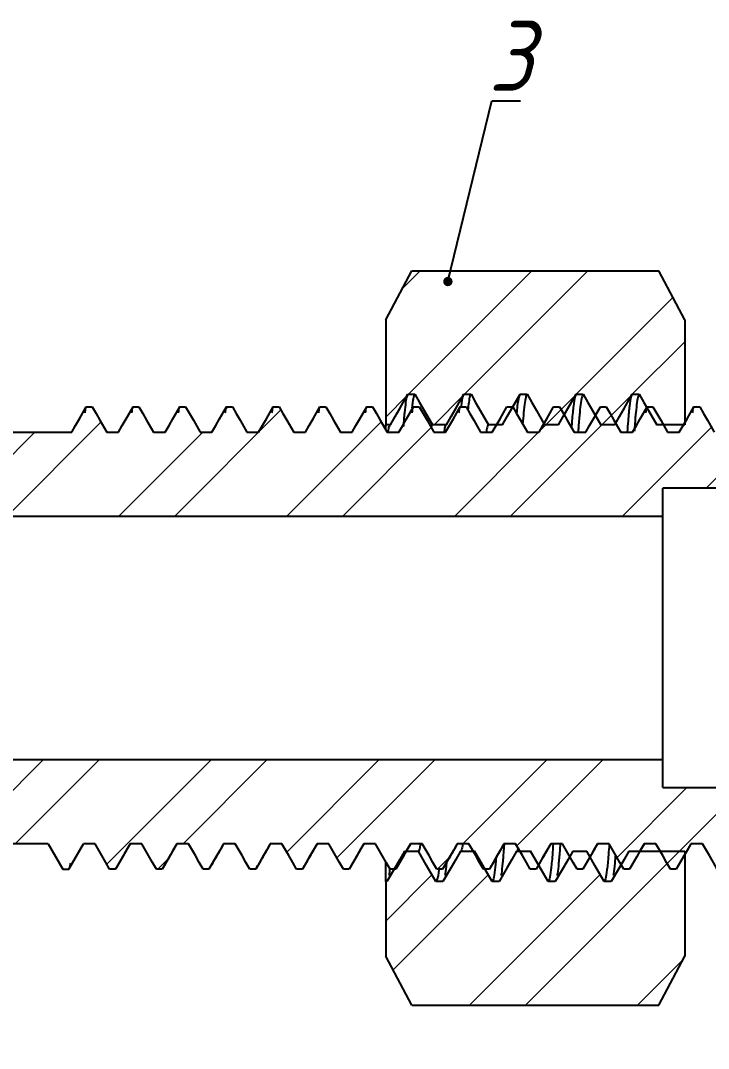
# Model space of a CAD drawing. Header units: millimetres. Extents: x 1276 to 1839, y 649 to 1061.
# Drawn here: x 1733.27 to 1751.67, y 695.38 to 722.85 of the extents above; entities that cross this region are included whole.
import ezdxf

# ---------------------------------------------------------------- set-up
doc = ezdxf.new("R2010")
doc.units = ezdxf.units.MM
doc.styles.add('GENISO', font='geniso.shx', dxfattribs={"oblique": 15})
doc.dimstyles.new('Scale', dxfattribs={"dimscale": 0.5, "dimtxt": 2.5, "dimasz": 2.5, "dimexe": 1, "dimexo": 1, "dimgap": 0.2, "dimtad": 1, "dimdec": 1, "dimzin": 0, "dimtxsty": 'GENISO', "dimcen": 2.5, "dimclrd": 1, "dimclre": 1, "dimclrt": 7, "dimadec": 0, "dimazin": 0, "dimtfac": 1, "dimtdec": 1, "dimtmove": 0, "dimatfit": 3, "dimfxl": 1, "dimtzin": 0, "dimlwd": -1, "dimlwe": -1, "dimarcsym": 0})
pattern_1 = [(45, (1694.0508, 654.2832), (-2.24506, 2.24506), []), (45, (1695.5475, 654.2832), (-2.24506, 2.24506), [])]

msp = doc.modelspace()

# ---------------------------------------------------------------- hatches: boundary and pattern name
at = {"linetype": 'Continuous', "lineweight": 18}
h = msp.add_hatch(dxfattribs=at)
h.set_pattern_fill('ANSI32', color=256, scale=0.333333, style=0)
h.set_pattern_definition(pattern_1)
h.paths.add_polyline_path([(1717.955, 715.85), (1717.955, 710.7), (1718.955, 710.7), (1719.267, 711.241), (1719.392, 711.241), (1719.705, 710.7), (1719.955, 710.7), (1720.267, 711.241), (1720.392, 711.241), (1720.705, 710.7), (1720.955, 710.7), (1721.267, 711.241), (1721.392, 711.241), (1721.705, 710.7), (1721.955, 710.7), (1722.267, 711.241), (1722.392, 711.241), (1722.705, 710.7), (1722.955, 710.7), (1723.267, 711.241), (1723.392, 711.241), (1723.705, 710.7), (1723.955, 710.7), (1724.267, 711.241), (1724.392, 711.241), (1724.705, 710.7), (1724.955, 710.7), (1725.267, 711.241), (1725.392, 711.241), (1725.705, 710.7), (1725.955, 710.7), (1726.267, 711.241), (1726.392, 711.241), (1726.705, 710.7), (1726.955, 710.7), (1727.267, 711.241), (1727.392, 711.241), (1727.705, 710.7), (1727.955, 710.7), (1727.955, 709.6), (1750.455, 709.6), (1750.455, 710.35), (1758.486, 710.35), (1759.955, 711.566), (1759.955, 711.85), (1759.33, 711.85), (1758.939, 712.526), (1758.783, 712.526), (1758.392, 711.85), (1758.08, 711.85), (1757.689, 712.526), (1757.533, 712.526), (1757.142, 711.85), (1756.83, 711.85), (1756.439, 712.526), (1756.283, 712.526), (1755.892, 711.85), (1755.58, 711.85), (1755.189, 712.526), (1755.033, 712.526), (1754.642, 711.85), (1754.33, 711.85), (1753.939, 712.526), (1753.783, 712.526), (1753.392, 711.85), (1753.08, 711.85), (1752.689, 712.526), (1752.533, 712.526), (1752.142, 711.85), (1751.83, 711.85), (1751.439, 712.526), (1751.283, 712.526), (1750.892, 711.85), (1750.58, 711.85), (1750.189, 712.526), (1750.033, 712.526), (1749.642, 711.85), (1749.33, 711.85), (1748.939, 712.526), (1748.783, 712.526), (1748.392, 711.85), (1748.08, 711.85), (1747.689, 712.526), (1747.533, 712.526), (1747.142, 711.85), (1746.83, 711.85), (1746.439, 712.526), (1746.283, 712.526), (1745.892, 711.85), (1745.58, 711.85), (1745.189, 712.526), (1745.033, 712.526), (1744.642, 711.85), (1744.33, 711.85), (1743.939, 712.526), (1743.783, 712.526), (1743.392, 711.85), (1743.08, 711.85), (1742.689, 712.526), (1742.533, 712.526), (1742.142, 711.85), (1741.83, 711.85), (1741.439, 712.526), (1741.283, 712.526), (1740.892, 711.85), (1740.58, 711.85), (1740.189, 712.526), (1740.033, 712.526), (1739.642, 711.85), (1739.33, 711.85), (1738.939, 712.526), (1738.783, 712.526), (1738.392, 711.85), (1738.08, 711.85), (1737.689, 712.526), (1737.533, 712.526), (1737.142, 711.85), (1736.83, 711.85), (1736.439, 712.526), (1736.283, 712.526), (1735.892, 711.85), (1735.58, 711.85), (1735.189, 712.526), (1735.033, 712.526), (1734.642, 711.85), (1731.455, 711.85), (1731.455, 715.85), (1730.655, 717.319), (1718.755, 717.319)], flags=0)
h = msp.add_hatch(dxfattribs=at)
h.set_pattern_fill('ANSI32', color=256, scale=0.333333, style=0)
h.set_pattern_definition(pattern_1)
h.paths.add_polyline_path([(1751.042, 712.05), (1751.042, 714.85), (1750.342, 716.165), (1743.742, 716.165), (1743.042, 714.85), (1743.042, 712.05), (1743.167, 712.05), (1743.635, 712.862), (1743.823, 712.862), (1744.292, 712.05), (1744.667, 712.05), (1745.135, 712.862), (1745.323, 712.862), (1745.792, 712.05), (1746.167, 712.05), (1746.635, 712.862), (1746.823, 712.862), (1747.292, 712.05), (1747.667, 712.05), (1748.135, 712.862), (1748.323, 712.862), (1748.792, 712.05), (1749.167, 712.05), (1749.635, 712.862), (1749.823, 712.862), (1750.292, 712.05)], flags=0)
h = msp.add_hatch(dxfattribs=at)
h.set_pattern_fill('ANSI32', color=256, scale=0.333333, style=0)
h.set_pattern_definition(pattern_1)
h.paths.add_polyline_path([(1734.408, 700.173), (1734.564, 700.173), (1734.955, 700.85), (1735.267, 700.85), (1735.658, 700.173), (1735.814, 700.173), (1736.205, 700.85), (1736.517, 700.85), (1736.908, 700.173), (1737.064, 700.173), (1737.455, 700.85), (1737.767, 700.85), (1738.158, 700.173), (1738.314, 700.173), (1738.705, 700.85), (1739.017, 700.85), (1739.408, 700.173), (1739.564, 700.173), (1739.955, 700.85), (1740.267, 700.85), (1740.658, 700.173), (1740.814, 700.173), (1741.205, 700.85), (1741.517, 700.85), (1741.908, 700.173), (1742.064, 700.173), (1742.455, 700.85), (1742.767, 700.85), (1743.158, 700.173), (1743.314, 700.173), (1743.705, 700.85), (1744.017, 700.85), (1744.408, 700.173), (1744.564, 700.173), (1744.955, 700.85), (1745.267, 700.85), (1745.658, 700.173), (1745.814, 700.173), (1746.205, 700.85), (1746.517, 700.85), (1746.908, 700.173), (1747.064, 700.173), (1747.455, 700.85), (1747.767, 700.85), (1748.158, 700.173), (1748.314, 700.173), (1748.705, 700.85), (1749.017, 700.85), (1749.408, 700.173), (1749.564, 700.173), (1749.955, 700.85), (1750.267, 700.85), (1750.658, 700.173), (1750.814, 700.173), (1751.205, 700.85), (1751.517, 700.85), (1751.908, 700.173), (1752.064, 700.173), (1752.455, 700.85), (1752.767, 700.85), (1753.158, 700.173), (1753.314, 700.173), (1753.705, 700.85), (1754.017, 700.85), (1754.408, 700.173), (1754.564, 700.173), (1754.955, 700.85), (1755.267, 700.85), (1755.658, 700.173), (1755.814, 700.173), (1756.205, 700.85), (1756.517, 700.85), (1756.908, 700.173), (1757.064, 700.173), (1757.455, 700.85), (1757.767, 700.85), (1758.158, 700.173), (1758.314, 700.173), (1758.705, 700.85), (1759.955, 700.85), (1759.955, 701.133), (1758.486, 702.35), (1750.455, 702.35), (1750.455, 703.1), (1727.955, 703.1), (1727.955, 702), (1727.205, 702), (1726.892, 701.458), (1726.767, 701.458), (1726.455, 702), (1726.205, 702), (1725.892, 701.458), (1725.767, 701.458), (1725.455, 702), (1725.205, 702), (1724.892, 701.458), (1724.767, 701.458), (1724.455, 702), (1724.205, 702), (1723.892, 701.458), (1723.767, 701.458), (1723.455, 702), (1723.205, 702), (1722.892, 701.458), (1722.767, 701.458), (1722.455, 702), (1722.205, 702), (1721.892, 701.458), (1721.767, 701.458), (1721.455, 702), (1721.205, 702), (1720.892, 701.458), (1720.767, 701.458), (1720.455, 702), (1720.205, 702), (1719.892, 701.458), (1719.767, 701.458), (1719.455, 702), (1719.205, 702), (1718.892, 701.458), (1718.767, 701.458), (1718.455, 702), (1717.955, 702), (1717.955, 696.85), (1718.755, 695.38), (1730.655, 695.38), (1731.455, 696.85), (1731.455, 700.85), (1734.017, 700.85)], flags=0)
h = msp.add_hatch(dxfattribs=at)
h.set_pattern_fill('ANSI32', color=256, scale=0.333333, style=0)
h.set_pattern_definition(pattern_1)
h.paths.add_polyline_path([(1751.042, 697.85), (1751.042, 700.65), (1749.917, 700.65), (1749.542, 700.65), (1749.073, 699.838), (1748.885, 699.838), (1748.417, 700.65), (1748.042, 700.65), (1747.573, 699.838), (1747.385, 699.838), (1746.917, 700.65), (1746.542, 700.65), (1746.073, 699.838), (1745.885, 699.838), (1745.417, 700.65), (1745.042, 700.65), (1744.573, 699.838), (1744.385, 699.838), (1743.917, 700.65), (1743.541, 700.65), (1743.073, 699.838), (1743.042, 699.838), (1743.042, 697.85), (1743.742, 696.535), (1750.342, 696.535)], flags=0)

# ---------------------------------------------------------------- linework, layer by layer
at = {"linetype": 'Continuous', "lineweight": 25}
for p, q in [((1743.042, 714.85), (1743.742, 716.165)), ((1743.742, 716.165), (1750.342, 716.165)), ((1751.042, 714.85), (1750.342, 716.165)), ((1743.042, 714.85), (1743.042, 712.05)), ((1751.042, 714.85), (1751.042, 712.05)), ((1743.635, 712.862), (1743.823, 712.862)), ((1745.135, 712.862), (1745.323, 712.862)), ((1746.635, 712.862), (1746.823, 712.862)), ((1748.135, 712.862), (1748.323, 712.862)), ((1749.635, 712.862), (1749.823, 712.862)), ((1735.033, 712.526), (1735.189, 712.526)), ((1736.283, 712.526), (1736.439, 712.526)), ((1737.533, 712.526), (1737.689, 712.526)), ((1738.783, 712.526), (1738.939, 712.526)), ((1740.033, 712.526), (1740.189, 712.526)), ((1741.283, 712.526), (1741.439, 712.526)), ((1742.533, 712.526), (1742.689, 712.526)), ((1743.783, 712.526), (1743.939, 712.526)), ((1745.033, 712.526), (1745.189, 712.526)), ((1746.283, 712.526), (1746.439, 712.526)), ((1747.533, 712.526), (1747.689, 712.526)), ((1748.783, 712.526), (1748.939, 712.526)), ((1750.033, 712.526), (1750.189, 712.526)), ((1751.283, 712.526), (1751.439, 712.526)), ((1743.167, 712.05), (1743.042, 712.05)), ((1743.042, 711.933), (1743.042, 712.05)), ((1744.667, 712.05), (1744.292, 712.05)), ((1746.167, 712.05), (1745.792, 712.05)), ((1747.667, 712.05), (1747.292, 712.05)), ((1749.167, 712.05), (1748.792, 712.05)), ((1751.042, 712.05), (1750.292, 712.05)), ((1731.455, 711.85), (1734.642, 711.85)), ((1735.58, 711.85), (1735.892, 711.85)), ((1736.83, 711.85), (1737.142, 711.85)), ((1738.08, 711.85), (1738.392, 711.85)), ((1739.33, 711.85), (1739.642, 711.85)), ((1740.58, 711.85), (1740.892, 711.85)), ((1741.83, 711.85), (1742.142, 711.85)), ((1743.08, 711.85), (1743.392, 711.85)), ((1744.33, 711.85), (1744.642, 711.85)), ((1745.58, 711.85), (1745.892, 711.85)), ((1746.83, 711.85), (1747.142, 711.85)), ((1748.08, 711.85), (1748.392, 711.85)), ((1749.33, 711.85), (1749.642, 711.85)), ((1750.58, 711.85), (1750.892, 711.85)), ((1758.486, 710.35), (1750.455, 710.35)), ((1750.455, 709.6), (1750.455, 710.35)), ((1750.455, 709.6), (1727.955, 709.6)), ((1750.455, 703.1), (1750.455, 709.6)), ((1727.955, 703.1), (1750.455, 703.1)), ((1750.455, 702.35), (1750.455, 703.1)), ((1750.455, 702.35), (1758.486, 702.35)), ((1734.017, 700.85), (1731.455, 700.85)), ((1734.017, 700.85), (1734.408, 700.173)), ((1734.564, 700.173), (1734.955, 700.85)), ((1735.267, 700.85), (1734.955, 700.85)), ((1736.517, 700.85), (1736.205, 700.85)), ((1737.767, 700.85), (1737.455, 700.85)), ((1739.017, 700.85), (1738.705, 700.85)), ((1740.267, 700.85), (1739.955, 700.85)), ((1741.517, 700.85), (1741.205, 700.85)), ((1742.767, 700.85), (1742.455, 700.85)), ((1743.6, 700.659), (1743.71, 700.85)), ((1744.017, 700.85), (1743.705, 700.85)), ((1745.267, 700.85), (1744.955, 700.85)), ((1746.517, 700.85), (1746.205, 700.85)), ((1747.767, 700.85), (1747.455, 700.85)), ((1749.017, 700.85), (1748.705, 700.85)), ((1749.85, 700.659), (1749.96, 700.85)), ((1750.267, 700.85), (1749.955, 700.85)), ((1751.042, 700.558), (1751.21, 700.85)), ((1751.517, 700.85), (1751.205, 700.85)), ((1743.541, 700.65), (1743.917, 700.65)), ((1745.042, 700.65), (1745.417, 700.65)), ((1746.542, 700.65), (1746.917, 700.65)), ((1748.042, 700.65), (1748.417, 700.65)), ((1749.542, 700.65), (1749.917, 700.65)), ((1749.917, 700.65), (1751.042, 700.65)), ((1751.042, 700.65), (1751.042, 697.85)), ((1734.408, 700.173), (1734.564, 700.173)), ((1735.814, 700.173), (1735.658, 700.173)), ((1735.824, 700.199), (1735.814, 700.173)), ((1737.064, 700.173), (1736.908, 700.173)), ((1737.074, 700.199), (1737.064, 700.173)), ((1738.314, 700.173), (1738.158, 700.173)), ((1738.324, 700.199), (1738.314, 700.173)), ((1739.564, 700.173), (1739.408, 700.173)), ((1739.574, 700.199), (1739.564, 700.173)), ((1740.814, 700.173), (1740.658, 700.173)), ((1740.824, 700.199), (1740.814, 700.173)), ((1742.064, 700.173), (1741.908, 700.173)), ((1742.074, 700.199), (1742.064, 700.173)), ((1743.314, 700.173), (1743.158, 700.173)), ((1744.564, 700.173), (1744.408, 700.173)), ((1744.574, 700.199), (1744.564, 700.173)), ((1745.814, 700.173), (1745.658, 700.173)), ((1745.824, 700.199), (1745.814, 700.173)), ((1747.064, 700.173), (1746.908, 700.173)), ((1748.314, 700.173), (1748.158, 700.173)), ((1749.564, 700.173), (1749.408, 700.173)), ((1750.814, 700.173), (1750.658, 700.173)), ((1743.042, 699.838), (1743.042, 697.85)), ((1743.073, 699.838), (1743.042, 699.838)), ((1744.573, 699.838), (1744.385, 699.838)), ((1746.073, 699.838), (1745.885, 699.838)), ((1747.573, 699.838), (1747.385, 699.838)), ((1749.073, 699.838), (1748.885, 699.838)), ((1743.742, 696.535), (1743.042, 697.85)), ((1750.342, 696.535), (1751.042, 697.85)), ((1743.742, 696.535), (1750.342, 696.535))]:
    msp.add_line(p, q, dxfattribs=at)
at = {"linetype": 'Continuous', "lineweight": 25, "flags": 128}
for points in [[(1743.167, 712.05), (1743.291, 712.265), (1743.416, 712.481), (1743.635, 712.862)], [(1743.823, 712.862), (1743.947, 712.646), (1744.072, 712.43), (1744.292, 712.05)], [(1744.667, 712.05), (1744.791, 712.265), (1744.916, 712.481), (1745.135, 712.862)], [(1745.323, 712.862), (1745.447, 712.646), (1745.572, 712.43), (1745.792, 712.05)], [(1746.167, 712.05), (1746.291, 712.265), (1746.416, 712.481), (1746.635, 712.862)], [(1746.823, 712.862), (1746.947, 712.646), (1747.072, 712.43), (1747.292, 712.05)], [(1747.667, 712.05), (1747.791, 712.265), (1747.916, 712.481), (1748.135, 712.862)], [(1748.323, 712.862), (1748.447, 712.646), (1748.572, 712.43), (1748.792, 712.05)], [(1749.167, 712.05), (1749.291, 712.265), (1749.416, 712.481), (1749.635, 712.862)], [(1749.823, 712.862), (1749.947, 712.646), (1750.072, 712.43), (1750.292, 712.05)], [(1734.642, 711.85), (1734.746, 712.029), (1734.85, 712.209), (1735.033, 712.526)], [(1735.189, 712.526), (1735.293, 712.347), (1735.397, 712.167), (1735.58, 711.85)], [(1735.892, 711.85), (1735.996, 712.029), (1736.1, 712.209), (1736.283, 712.526)], [(1736.439, 712.526), (1736.543, 712.347), (1736.647, 712.167), (1736.83, 711.85)], [(1737.142, 711.85), (1737.246, 712.029), (1737.35, 712.209), (1737.533, 712.526)], [(1737.689, 712.526), (1737.793, 712.347), (1737.897, 712.167), (1738.08, 711.85)], [(1738.392, 711.85), (1738.496, 712.029), (1738.6, 712.209), (1738.783, 712.526)], [(1738.939, 712.526), (1739.043, 712.347), (1739.147, 712.167), (1739.33, 711.85)], [(1739.642, 711.85), (1739.746, 712.029), (1739.85, 712.209), (1740.033, 712.526)], [(1740.189, 712.526), (1740.293, 712.347), (1740.397, 712.167), (1740.58, 711.85)], [(1740.892, 711.85), (1740.996, 712.029), (1741.1, 712.209), (1741.283, 712.526)], [(1741.439, 712.526), (1741.543, 712.347), (1741.647, 712.167), (1741.83, 711.85)], [(1742.142, 711.85), (1742.246, 712.029), (1742.35, 712.209), (1742.533, 712.526)], [(1742.689, 712.526), (1742.793, 712.347), (1742.897, 712.167), (1743.08, 711.85)], [(1743.392, 711.85), (1743.496, 712.029), (1743.6, 712.209), (1743.783, 712.526)], [(1743.939, 712.526), (1744.043, 712.347), (1744.147, 712.167), (1744.33, 711.85)], [(1744.642, 711.85), (1744.746, 712.029), (1744.85, 712.209), (1745.033, 712.526)], [(1745.189, 712.526), (1745.293, 712.347), (1745.397, 712.167), (1745.58, 711.85)], [(1745.892, 711.85), (1745.996, 712.029), (1746.1, 712.209), (1746.283, 712.526)], [(1746.439, 712.526), (1746.543, 712.347), (1746.647, 712.167), (1746.83, 711.85)], [(1747.142, 711.85), (1747.246, 712.029), (1747.35, 712.209), (1747.533, 712.526)], [(1747.689, 712.526), (1747.793, 712.347), (1747.897, 712.167), (1748.08, 711.85)], [(1748.392, 711.85), (1748.496, 712.029), (1748.6, 712.209), (1748.783, 712.526)], [(1748.939, 712.526), (1749.043, 712.347), (1749.147, 712.167), (1749.33, 711.85)], [(1749.642, 711.85), (1749.746, 712.029), (1749.85, 712.209), (1750.033, 712.526)], [(1750.189, 712.526), (1750.293, 712.347), (1750.397, 712.167), (1750.58, 711.85)], [(1750.892, 711.85), (1750.996, 712.029), (1751.1, 712.209), (1751.283, 712.526)], [(1751.439, 712.526), (1751.543, 712.347), (1751.647, 712.167), (1751.83, 711.85)], [(1735.658, 700.173), (1735.554, 700.353), (1735.45, 700.533), (1735.267, 700.85)], [(1736.205, 700.85), (1736.101, 700.67), (1735.997, 700.49), (1735.814, 700.173)], [(1736.908, 700.173), (1736.804, 700.353), (1736.7, 700.533), (1736.517, 700.85)], [(1737.455, 700.85), (1737.351, 700.67), (1737.247, 700.49), (1737.064, 700.173)], [(1738.158, 700.173), (1738.054, 700.353), (1737.95, 700.533), (1737.767, 700.85)], [(1738.705, 700.85), (1738.601, 700.67), (1738.497, 700.49), (1738.314, 700.173)], [(1739.408, 700.173), (1739.304, 700.353), (1739.2, 700.533), (1739.017, 700.85)], [(1739.955, 700.85), (1739.851, 700.67), (1739.747, 700.49), (1739.564, 700.173)], [(1740.658, 700.173), (1740.554, 700.353), (1740.45, 700.533), (1740.267, 700.85)], [(1741.205, 700.85), (1741.101, 700.67), (1740.997, 700.49), (1740.814, 700.173)], [(1741.908, 700.173), (1741.804, 700.353), (1741.7, 700.533), (1741.517, 700.85)], [(1742.455, 700.85), (1742.351, 700.67), (1742.247, 700.49), (1742.064, 700.173)], [(1743.158, 700.173), (1743.054, 700.353), (1742.95, 700.533), (1742.767, 700.85)], [(1743.705, 700.85), (1743.601, 700.67), (1743.497, 700.49), (1743.314, 700.173)], [(1744.408, 700.173), (1744.304, 700.353), (1744.2, 700.533), (1744.017, 700.85)], [(1744.955, 700.85), (1744.851, 700.67), (1744.747, 700.49), (1744.564, 700.173)], [(1745.658, 700.173), (1745.554, 700.353), (1745.45, 700.533), (1745.267, 700.85)], [(1746.205, 700.85), (1746.101, 700.67), (1745.997, 700.49), (1745.814, 700.173)], [(1746.908, 700.173), (1746.804, 700.353), (1746.7, 700.533), (1746.517, 700.85)], [(1747.455, 700.85), (1747.351, 700.67), (1747.247, 700.49), (1747.064, 700.173)], [(1748.158, 700.173), (1748.054, 700.353), (1747.95, 700.533), (1747.767, 700.85)], [(1748.705, 700.85), (1748.601, 700.67), (1748.497, 700.49), (1748.314, 700.173)], [(1749.408, 700.173), (1749.304, 700.353), (1749.2, 700.533), (1749.017, 700.85)], [(1749.955, 700.85), (1749.851, 700.67), (1749.747, 700.49), (1749.564, 700.173)], [(1750.658, 700.173), (1750.554, 700.353), (1750.45, 700.533), (1750.267, 700.85)], [(1751.205, 700.85), (1751.101, 700.67), (1750.997, 700.49), (1750.814, 700.173)], [(1751.908, 700.173), (1751.804, 700.353), (1751.7, 700.533), (1751.517, 700.85)], [(1743.542, 700.65), (1743.417, 700.434), (1743.293, 700.218), (1743.073, 699.838)], [(1744.385, 699.838), (1744.261, 700.053), (1744.136, 700.269), (1743.917, 700.65)], [(1745.042, 700.65), (1744.917, 700.434), (1744.793, 700.218), (1744.573, 699.838)], [(1745.885, 699.838), (1745.761, 700.053), (1745.636, 700.269), (1745.417, 700.65)], [(1746.542, 700.65), (1746.417, 700.434), (1746.293, 700.218), (1746.073, 699.838)], [(1747.385, 699.838), (1747.261, 700.053), (1747.136, 700.269), (1746.917, 700.65)], [(1748.042, 700.65), (1747.917, 700.434), (1747.793, 700.218), (1747.573, 699.838)], [(1748.885, 699.838), (1748.761, 700.053), (1748.636, 700.269), (1748.417, 700.65)], [(1749.542, 700.65), (1749.417, 700.434), (1749.293, 700.218), (1749.073, 699.838)]]:
    msp.add_lwpolyline(points, dxfattribs=at)
at = {"linetype": 'Continuous', "lineweight": 25}
for points, knots in [([(1743.823, 712.862), (1743.813, 712.85), (1743.793, 712.828), (1743.766, 712.696), (1743.75, 712.548), (1743.744, 712.495)], [0, 0, 0, 0, 0.388172, 0.783079, 1, 1, 1, 1]), ([(1745.135, 712.862), (1745.123, 712.843), (1745.099, 712.807), (1745.073, 712.671), (1745.06, 712.533), (1745.059, 712.526)], [0, 0, 0, 0, 0.483275, 0.975649, 1, 1, 1, 1]), ([(1745.323, 712.862), (1745.313, 712.851), (1745.293, 712.828), (1745.264, 712.683), (1745.246, 712.514), (1745.238, 712.442)], [0, 0, 0, 0, 0.360597, 0.727458, 1, 1, 1, 1]), ([(1746.635, 712.862), (1746.623, 712.845), (1746.599, 712.812), (1746.567, 712.625), (1746.548, 712.418), (1746.542, 712.349)], [0, 0, 0, 0, 0.3953421, 0.7981274, 1, 1, 1, 1]), ([(1746.823, 712.862), (1746.813, 712.851), (1746.793, 712.831), (1746.761, 712.658), (1746.731, 712.412), (1746.712, 712.173), (1746.704, 712.068)], [0, 0, 0, 0, 0.259329, 0.523165, 0.790043, 1, 1, 1, 1]), ([(1748.135, 712.862), (1748.123, 712.847), (1748.099, 712.817), (1748.061, 712.563), (1748.031, 712.28), (1748.014, 712.033), (1748.009, 711.971)], [0, 0, 0, 0, 0.2956914, 0.5969516, 0.9001182, 1, 1, 1, 1]), ([(1748.323, 712.862), (1748.313, 712.851), (1748.293, 712.83), (1748.261, 712.66), (1748.229, 712.381), (1748.204, 712.105), (1748.191, 711.896), (1748.188, 711.85)], [0, 0, 0, 0, 0.229098, 0.462179, 0.697692, 0.933211, 1, 1, 1, 1]), ([(1749.635, 712.862), (1749.623, 712.847), (1749.599, 712.817), (1749.561, 712.564), (1749.528, 712.246), (1749.508, 711.954), (1749.501, 711.85)], [0, 0, 0, 0, 0.276922, 0.55906, 0.842981, 1, 1, 1, 1]), ([(1749.823, 712.862), (1749.813, 712.851), (1749.793, 712.83), (1749.761, 712.66), (1749.729, 712.379), (1749.705, 712.111), (1749.692, 711.909), (1749.689, 711.871)], [0, 0, 0, 0, 0.2317112, 0.4674531, 0.7053947, 0.9433388, 1, 1, 1, 1]), ([(1743.621, 712.836), (1743.616, 712.829), (1743.601, 712.81), (1743.574, 712.656), (1743.542, 712.392), (1743.52, 712.124), (1743.51, 711.99)], [0, 0, 0, 0, 0.145309, 0.428955, 0.715097, 1, 1, 1, 1]), ([(1735.033, 712.526), (1735.023, 712.519), (1735.009, 712.509), (1734.995, 712.396), (1734.99, 712.364)], [0, 0, 0, 0, 0.7166598, 1, 1, 1, 1]), ([(1736.283, 712.526), (1736.273, 712.519), (1736.259, 712.509), (1736.245, 712.396), (1736.24, 712.364)], [0, 0, 0, 0, 0.71666, 1, 1, 1, 1]), ([(1737.533, 712.526), (1737.523, 712.519), (1737.509, 712.509), (1737.495, 712.396), (1737.49, 712.364)], [0, 0, 0, 0, 0.71666, 1, 1, 1, 1]), ([(1738.783, 712.526), (1738.773, 712.519), (1738.759, 712.509), (1738.745, 712.396), (1738.74, 712.364)], [0, 0, 0, 0, 0.7166598, 1, 1, 1, 1]), ([(1740.033, 712.526), (1740.023, 712.519), (1740.009, 712.509), (1739.995, 712.396), (1739.99, 712.364)], [0, 0, 0, 0, 0.71666, 1, 1, 1, 1]), ([(1741.283, 712.526), (1741.273, 712.519), (1741.259, 712.509), (1741.245, 712.396), (1741.24, 712.364)], [0, 0, 0, 0, 0.71666, 1, 1, 1, 1]), ([(1742.533, 712.526), (1742.523, 712.519), (1742.509, 712.509), (1742.495, 712.396), (1742.49, 712.364)], [0, 0, 0, 0, 0.71666, 1, 1, 1, 1]), ([(1743.783, 712.526), (1743.773, 712.519), (1743.759, 712.509), (1743.745, 712.396), (1743.74, 712.364)], [0, 0, 0, 0, 0.71666, 1, 1, 1, 1]), ([(1745.033, 712.526), (1745.023, 712.519), (1745.009, 712.509), (1744.995, 712.396), (1744.99, 712.364)], [0, 0, 0, 0, 0.71666, 1, 1, 1, 1]), ([(1750.033, 712.526), (1750.023, 712.519), (1750.009, 712.509), (1749.995, 712.396), (1749.99, 712.364)], [0, 0, 0, 0, 0.71666, 1, 1, 1, 1]), ([(1751.283, 712.526), (1751.273, 712.519), (1751.259, 712.509), (1751.245, 712.396), (1751.24, 712.364)], [0, 0, 0, 0, 0.71666, 1, 1, 1, 1]), ([(1743.103, 711.842), (1743.104, 711.849), (1743.115, 711.933), (1743.137, 712.017), (1743.157, 712.039), (1743.167, 712.05)], [0, 0, 0, 0, 0.038244, 0.516768, 1, 1, 1, 1]), ([(1744.292, 712.05), (1744.289, 712.049), (1744.283, 712.047), (1744.273, 712.033), (1744.264, 712.012), (1744.258, 711.989), (1744.255, 711.979)], [0, 0, 0, 0, 0.238494, 0.496826, 0.775, 1, 1, 1, 1]), ([(1744.606, 711.85), (1744.614, 711.899), (1744.635, 712.026), (1744.655, 712.041), (1744.667, 712.05)], [0, 0, 0, 0, 0.391903, 1, 1, 1, 1]), ([(1745.792, 712.05), (1745.786, 712.047), (1745.773, 712.039), (1745.752, 711.981), (1745.737, 711.895), (1745.729, 711.85)], [0, 0, 0, 0, 0.279212, 0.619595, 1, 1, 1, 1]), ([(1735.824, 700.182), (1735.89, 700.295), (1736.018, 700.517), (1736.147, 700.74), (1736.21, 700.85)], [0, 0, 0, 0, 0.507313, 1, 1, 1, 1]), ([(1737.074, 700.182), (1737.14, 700.295), (1737.268, 700.517), (1737.397, 700.74), (1737.46, 700.85)], [0, 0, 0, 0, 0.5073146, 1, 1, 1, 1]), ([(1738.324, 700.182), (1738.39, 700.295), (1738.518, 700.517), (1738.647, 700.74), (1738.71, 700.85)], [0, 0, 0, 0, 0.507313, 1, 1, 1, 1]), ([(1739.574, 700.182), (1739.64, 700.295), (1739.768, 700.517), (1739.897, 700.74), (1739.96, 700.85)], [0, 0, 0, 0, 0.507313, 1, 1, 1, 1]), ([(1740.824, 700.182), (1740.89, 700.295), (1741.018, 700.517), (1741.147, 700.74), (1741.21, 700.85)], [0, 0, 0, 0, 0.5073146, 1, 1, 1, 1]), ([(1742.074, 700.182), (1742.14, 700.295), (1742.268, 700.517), (1742.397, 700.74), (1742.46, 700.85)], [0, 0, 0, 0, 0.507313, 1, 1, 1, 1]), ([(1743.917, 700.65), (1743.917, 700.65), (1743.928, 700.65), (1743.948, 700.676), (1743.969, 700.801), (1743.977, 700.85)], [0, 0, 0, 0, 0.004327, 0.613672, 1, 1, 1, 1]), ([(1744.574, 700.182), (1744.64, 700.295), (1744.768, 700.517), (1744.897, 700.74), (1744.96, 700.85)], [0, 0, 0, 0, 0.5073146, 1, 1, 1, 1]), ([(1745.104, 700.85), (1745.096, 700.805), (1745.081, 700.719), (1745.06, 700.66), (1745.047, 700.653), (1745.042, 700.65)], [0, 0, 0, 0, 0.380395, 0.720781, 1, 1, 1, 1]), ([(1745.824, 700.182), (1745.89, 700.295), (1746.018, 700.517), (1746.147, 700.74), (1746.21, 700.85)], [0, 0, 0, 0, 0.507313, 1, 1, 1, 1]), ([(1746.207, 700.844), (1746.205, 700.801), (1746.191, 700.595), (1746.167, 700.328), (1746.142, 700.09), (1746.128, 700.022), (1746.124, 700.006)], [0, 0, 0, 0, 0.102188, 0.490149, 0.878132, 1, 1, 1, 1]), ([(1747.139, 700.294), (1747.183, 700.37), (1747.29, 700.555), (1747.397, 700.74), (1747.46, 700.85)], [0, 0, 0, 0, 0.407599, 1, 1, 1, 1]), ([(1747.52, 700.85), (1747.513, 700.747), (1747.493, 700.455), (1747.46, 700.134), (1747.421, 699.89), (1747.397, 699.838), (1747.385, 699.838), (1747.385, 699.838)], [0, 0, 0, 0, 0.155832, 0.439809, 0.722016, 0.999016, 1, 1, 1, 1]), ([(1747.708, 700.85), (1747.705, 700.805), (1747.691, 700.596), (1747.667, 700.327), (1747.642, 700.09), (1747.628, 700.022), (1747.624, 700.006)], [0, 0, 0, 0, 0.106782, 0.493121, 0.879473, 1, 1, 1, 1]), ([(1748.515, 700.511), (1748.516, 700.514), (1748.582, 700.627), (1748.647, 700.74), (1748.71, 700.85)], [0, 0, 0, 0, 0.0280187, 1, 1, 1, 1]), ([(1749.02, 700.848), (1749.013, 700.745), (1748.993, 700.454), (1748.96, 700.134), (1748.921, 699.89), (1748.897, 699.838), (1748.885, 699.838), (1748.885, 699.838)], [0, 0, 0, 0, 0.155793, 0.439954, 0.722339, 0.999508, 1, 1, 1, 1]), ([(1746.582, 700.737), (1746.581, 700.734), (1746.573, 700.692), (1746.56, 700.662), (1746.547, 700.654), (1746.542, 700.65)], [0, 0, 0, 0, 0.053137, 0.573305, 1, 1, 1, 1]), ([(1749.186, 700.558), (1749.179, 700.481), (1749.162, 700.272), (1749.142, 700.09), (1749.128, 700.022), (1749.124, 700.006)], [0, 0, 0, 0, 0.309337, 0.836634, 1, 1, 1, 1]), ([(1734.607, 700.335), (1734.602, 700.303), (1734.588, 700.19), (1734.574, 700.18), (1734.564, 700.173)], [0, 0, 0, 0, 0.28334, 1, 1, 1, 1]), ([(1743.042, 699.838), (1743.042, 699.852), (1743.042, 699.882), (1743.042, 700.109), (1743.042, 700.291), (1743.042, 700.373), (1743.042, 700.375)], [0, 0, 0, 0, 0.37999, 0.786682, 0.996115, 1, 1, 1, 1]), ([(1744.667, 700.343), (1744.667, 700.341), (1744.656, 700.211), (1744.642, 700.093), (1744.628, 700.023), (1744.624, 700.006)], [0, 0, 0, 0, 0.0128, 0.762806, 1, 1, 1, 1]), ([(1745.99, 700.469), (1745.98, 700.357), (1745.957, 700.104), (1745.922, 699.895), (1745.897, 699.838), (1745.885, 699.838), (1745.885, 699.838)], [0, 0, 0, 0, 0.285555, 0.645151, 0.99812, 1, 1, 1, 1]), ([(1743.15, 700.19), (1743.145, 700.141), (1743.136, 700.06), (1743.128, 700.022), (1743.124, 700.006)], [0, 0, 0, 0, 0.595897, 1, 1, 1, 1]), ([(1744.461, 700.173), (1744.461, 700.168), (1744.447, 700.03), (1744.422, 699.903), (1744.397, 699.838), (1744.385, 699.838), (1744.385, 699.838)], [0, 0, 0, 0, 0.020367, 0.512999, 0.996566, 1, 1, 1, 1])]:
    msp.add_open_spline(points, degree=3, knots=knots, dxfattribs=at)

# ---------------------------------------------------------------- texts
at = {"insert": (1746.378, 721.907), "char_height": 1.875, "attachment_point": 5, "style": 'GENISO'}
msp.add_mtext('3', dxfattribs=at)

# ---------------------------------------------------------------- leaders
msp.add_leader([(1744.704, 715.876), (1745.877, 720.709), (1746.646, 720.709)], dimstyle='Scale', override={"dimasz": 0.5, "dimldrblk": 'DOT'})

doc.saveas('drawing.dxf')
